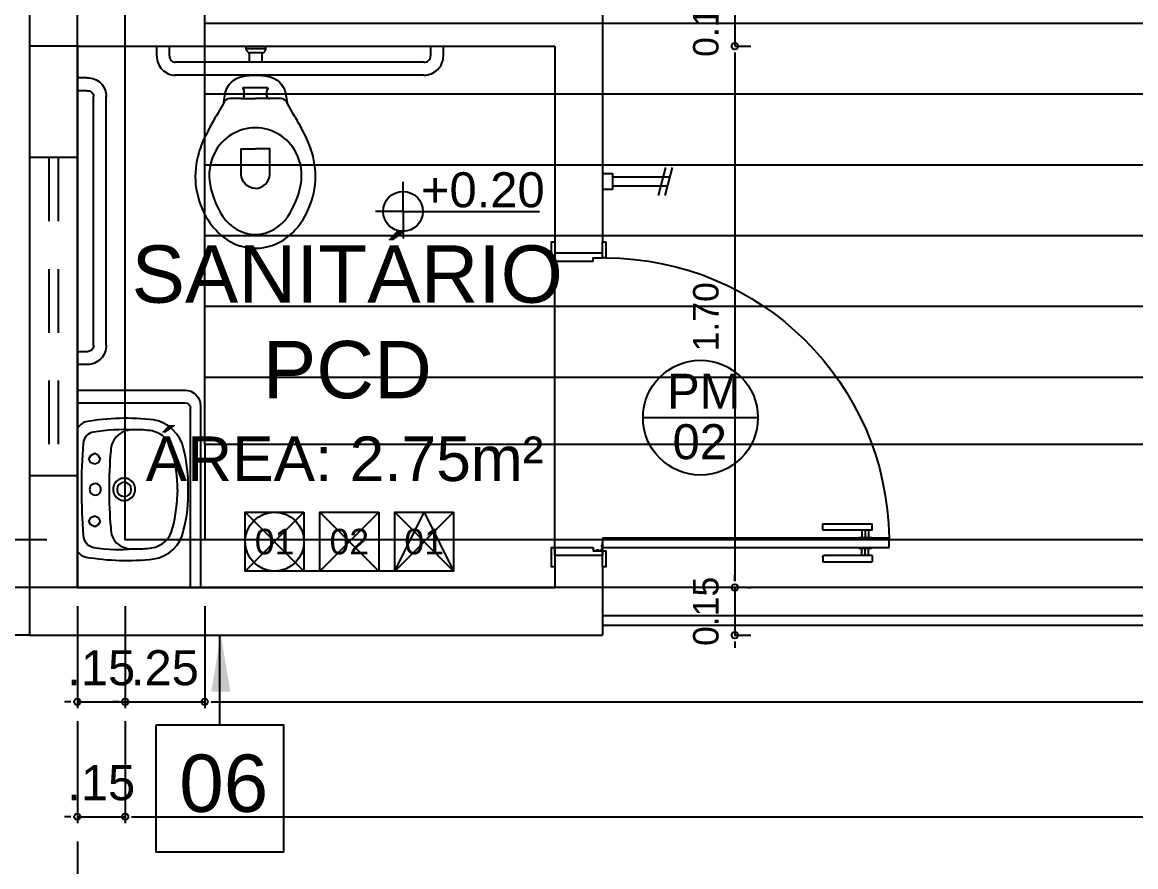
# Model space of a CAD drawing. Header units: millimetres. Extents: x 2125 to 3408, y 1171 to 1686.
# Drawn here: x 3382.598 to 3386.096, y 1518.904 to 1521.556 of the extents above; entities that cross this region are included whole.
import ezdxf
from ezdxf.enums import TextEntityAlignment as Align

# ---------------------------------------------------------------- set-up
doc = ezdxf.new("R2010")
doc.units = ezdxf.units.MM
doc.linetypes.add('CONTORNO_QUADRO_T', pattern=[0.35, 0.2, -0.15])
for name, color, linetype in [('at_Entity', 7, 'Continuous'), ('barras acess', 7, 'Continuous'), ('CALHA', 2, 'Continuous'), ('cobertura', 1, 'Continuous'), ('cotas', 7, 'Continuous'), ('ESQUADRIA', 3, 'Continuous'), ('ESQUADRIAS', 7, 'Continuous'), ('JANELA2', 1, 'Continuous'), ('LAYOUT', 7, 'Continuous'), ('Layout_Equipamentos', 7, 'Continuous'), ('linha de corte', 1, 'Continuous'), ('PAREDE', 4, 'Continuous'), ('PAREDES', 4, 'Continuous'), ('RUFO', 3, 'Continuous'), ('SAN', 7, 'Continuous'), ('soleira piso', 7, 'Continuous'), ('TEXTO01', 7, 'Continuous'), ('TEXTO02', 3, 'Continuous'), ('TEXTO03', 2, 'Continuous'), ('TEXTO_ESP_FORRO', 62, 'Continuous'), ('TEXTO_ESP_PAREDES', 10, 'Continuous'), ('TEXTO_ESP_PISO', 150, 'Continuous')]:
    doc.layers.add(name, color=color, linetype=linetype)
doc.styles.add('ARIAL', font='sanss___.ttf')
doc.styles.add('ROMANS', font='arial.ttf')
doc.styles.get("Standard").update_dxf_attribs({"font": 'arial.ttf'})
doc.styles.add('TEXTO1', font='swissko.ttf', dxfattribs={"width": 0.6, "height": 0.1})
doc.dimstyles.new('ESCALA 50', dxfattribs={"dimtxt": 0.08, "dimasz": 0.02, "dimexe": 0.05, "dimexo": 0.05, "dimgap": 0.05, "dimtad": 1, "dimlfac": -10, "dimzin": 1, "dimdsep": 46, "dimtxsty": 'ROMANS', "dimblk1": 'PPC', "dimblk2": 'PPC', "dimsah": 1, "dimcen": 0.02, "dimclrd": 7, "dimclre": 7, "dimclrt": 3, "dimadec": 0, "dimazin": 0, "dimtfac": 1, "dimtix": 1, "dimtmove": 1, "dimatfit": 3, "dimldrblk": 'PPC', "dimfxl": 0, "dimtolj": 1, "dimtzin": 12, "dimarcsym": 0})
doc.dimstyles.new('ESCALA75', dxfattribs={"dimtxt": 0.11, "dimasz": 0.02, "dimexe": 0.02, "dimexo": 0.04, "dimgap": 0.05, "dimtad": 1, "dimzin": 4, "dimdsep": 46, "dimtxsty": 'ROMANS', "dimblk1": 'PPC', "dimblk2": 'PPC', "dimsah": 1, "dimcen": 0.02, "dimclrd": 7, "dimclre": 7, "dimclrt": 3, "dimazin": 1, "dimtfac": 1, "dimtix": 1, "dimtmove": 0, "dimatfit": 3, "dimldrblk": 'PPC', "dimfxl": 0, "dimtolj": 1, "dimtzin": 12, "dimarcsym": 0})

# ---------------------------------------------------------------- blocks, each defined once
blk = doc.blocks.new('P90_02')
at = {"layer": 'ESQUADRIAS', "color": 2}
for p, q in [((0.025, 0.075), (0.025, 0.975)), ((0.025, 0.975), (0.055, 0.975)), ((0.055, 0.975), (0.055, 0.075)), ((0.055, 0.075), (0.025, 0.075))]:
    blk.add_line(p, q, dxfattribs=at)
at = {"layer": 'ESQUADRIAS', "color": 3, "linetype": 'Continuous'}
for p, q in [((-0.02, 0.7698), (-0.02, 0.9215)), ((0, 0.9215), (0, 0.7698)), ((0.023, 0.88), (0.023, 0.92)), ((0.057, 0.88), (0.057, 0.92)), ((0.08, 0.9215), (0.08, 0.7698)), ((0.1, 0.7698), (0.1, 0.9215)), ((-0.0035, 0.7668), (-0.0175, 0.7668)), ((0.0835, 0.7668), (0.0975, 0.7668))]:
    blk.add_line(p, q, dxfattribs=at)
at = {"layer": 'ESQUADRIAS', "color": 3}
for p, q in [((0, 0.9215), (-0.02, 0.9215)), ((0, 0.91), (0.023, 0.91)), ((0.023, 0.92), (0.025, 0.92)), ((0.057, 0.92), (0.055, 0.92)), ((0.08, 0.91), (0.057, 0.91)), ((0.08, 0.9215), (0.1, 0.9215)), ((0, 0.9), (0.023, 0.9)), ((0, 0.89), (0.023, 0.89)), ((0.023, 0.88), (0.025, 0.88)), ((0.057, 0.88), (0.055, 0.88)), ((0.08, 0.9), (0.057, 0.9)), ((0.08, 0.89), (0.057, 0.89))]:
    blk.add_line(p, q, dxfattribs=at)
at = {"layer": 'ESQUADRIAS'}
for p, q in [((0.0315, 0.0735), (0.0285, 0.0735)), ((0.0165, 0.0585), (0.0165, 0.0615))]:
    blk.add_line(p, q, dxfattribs=at)
at = {"layer": 'ESQUADRIAS', "color": 3}
for points in [[(0.015, 0.085), (-0.035, 0.085), (-0.035, 0.075), (0.015, 0.075)], [(0.985, 0.085), (0.935, 0.085), (0.935, 0.075), (0.985, 0.075)], [(0.025, -0.075), (0, -0.075), (-0.035, -0.075), (-0.035, -0.085), (0.025, -0.085)], [(0.985, -0.075), (0.925, -0.075), (0.925, -0.085), (0.985, -0.085)]]:
    blk.add_lwpolyline(points, close=True, dxfattribs=at)
at = {"layer": 'ESQUADRIAS', "color": 2}
for points in [[(0.025, 0.045), (0.015, 0.045), (0.015, 0.075), (0, 0.075), (0, -0.075), (0.025, -0.075)], [(0.925, 0.045), (0.935, 0.045), (0.935, 0.075), (0.95, 0.075), (0.95, -0.075), (0.925, -0.075)]]:
    blk.add_lwpolyline(points, close=True, dxfattribs=at)
at = {"layer": 'ESQUADRIAS', "color": 1}
for points in [[(0.016, 0.0705, -0.236068), (0.015, 0.0725), (0.015, 0.07), (0.015, 0.05), (0.016, 0.05)], [(0.0195, 0.074, 0.236068), (0.0175, 0.075), (0.02, 0.075), (0.04, 0.075), (0.04, 0.074)]]:
    blk.add_lwpolyline(points, format="xyb", close=True, dxfattribs=at)
at = {"layer": 'ESQUADRIAS'}
for points in [[(0.0275, 0.0727), (0.0285, 0.0735), (0.0285, 0.074)], [(0.0304, 0.0727), (0.0304, 0.0725), (0.0325, 0.0725), (0.0325, 0.0727), (0.0275, 0.0727), (0.0275, 0.0725), (0.0296, 0.0725), (0.0296, 0.0727)], [(0.0325, 0.0727), (0.0315, 0.0735), (0.0315, 0.074)], [(0.0173, 0.0625), (0.0165, 0.0615), (0.016, 0.0615)], [(0.0173, 0.0575), (0.0165, 0.0585), (0.016, 0.0585)], [(0.0173, 0.0596), (0.0175, 0.0596), (0.0175, 0.0575), (0.0173, 0.0575), (0.0173, 0.0625), (0.0175, 0.0625), (0.0175, 0.0604), (0.0173, 0.0604)]]:
    blk.add_lwpolyline(points, dxfattribs=at)
at = {"layer": 'ESQUADRIAS', "color": 1}
blk.add_circle((0.0175, 0.0725), 0.0025, dxfattribs=at)
at = {"layer": 'ESQUADRIAS'}
blk.add_arc((0.0429, 0.083), 0.8921, 0.1295, 89.2231, dxfattribs=at)
at = {"layer": 'ESQUADRIAS', "color": 3, "linetype": 'Continuous'}
for centre, start, end in [((-0.017, 0.7698), 180, 260.5377), ((-0.003, 0.7698), 260.5377, 360), ((0.083, 0.7698), 180, 279.4623), ((0.097, 0.7698), 279.4623, 0)]:
    blk.add_arc(centre, 0.003, start, end, dxfattribs=at)
blk = doc.blocks.new('new block5')
at = {"layer": 'barras acess', "color": 0}
for p, q in [((-0.3905, 0.04), (0.3905, 0.04)), ((-0.3905, 0), (0.3905, 0)), ((-0.4517, -0.0201), (-0.4517, -0.0508)), ((-0.4117, -0.0201), (-0.4117, -0.0508)), ((0.4083, -0.0201), (0.4083, -0.0508)), ((0.4483, -0.0201), (0.4483, -0.0508))]:
    blk.add_line(p, q, dxfattribs=at)
for centre, radius, start, end in [((-0.3917, -0.02), 0.06, 88.8662, 180.134), ((0.3905, -0.0177), 0.0579, 357.6185, 90.9862), ((-0.3915, -0.0201), 0.0201, 87.1138, 179.9486), ((0.3904, -0.0181), 0.0181, 353.5362, 89.508)]:
    blk.add_arc(centre, radius, start, end, dxfattribs=at)
blk = doc.blocks.new('P-9-S')
at = {"layer": 'SAN'}
for points in [[(0.0994, -0.1428, -0.047116), (0.0993, -0.1423), (0.0948, -0.1131, 0.305161), (0.04, -0.06, 0.049506), (0, -0.056, 0.049506), (-0.04, -0.06, 0.305161), (-0.0948, -0.1131), (-0.0993, -0.1423, -0.047116), (-0.0994, -0.1428)], [(0.045, -0.13, -0.414214), (0.035, -0.12), (0.035, -0.107, -0.226163), (0.0376, -0.1016, 0.733322), (0.035, -0.095), (0, -0.095), (-0.035, -0.095, 0.733322), (-0.0376, -0.1016, -0.226163), (-0.035, -0.107), (-0.035, -0.12, -0.414214), (-0.045, -0.13)], [(0.045, -0.13), (0.0805, -0.13, -0.269143), (0.0978, -0.1401), (0.0994, -0.1428, 0.044891), (0.0997, -0.1433), (0.12, -0.18, -0.036783), (0.132, -0.2, -0.0196), (0.153, -0.24, -0.056836), (0.178, -0.3, -0.089116), (0.188, -0.4, -0.095425), (0.1555, -0.5, -0.091656), (0.1, -0.5655, -0.16072), (0, -0.6, -0.16072), (-0.1, -0.5655, -0.091656), (-0.1555, -0.5, -0.095425), (-0.188, -0.4, -0.089116), (-0.178, -0.3, -0.056836), (-0.153, -0.24, -0.0196), (-0.132, -0.2, -0.036783), (-0.12, -0.18), (-0.0997, -0.1433, 0.044891), (-0.0994, -0.1428), (-0.0978, -0.1401, -0.269143), (-0.0805, -0.13), (-0.045, -0.13)], [(0, -0.412, -0.394755), (-0.045, -0.368), (-0.045, -0.288), (0, -0.288)], [(0, -0.412, 0.394755), (0.045, -0.368), (0.045, -0.288), (0, -0.288)]]:
    blk.add_lwpolyline(points, format="xyb", dxfattribs=at)
for points in [[(-0.045, -0.13), (-0.0001, -0.13)], [(0.045, -0.13), (0.0001, -0.13)]]:
    blk.add_lwpolyline(points, dxfattribs=at)
blk.add_lwpolyline([(-0.128, -0.3, -0.278895), (0, -0.2215, -0.278895), (0.128, -0.3, -0.167831), (0.1425, -0.4, -0.098952), (0.102, -0.5, -0.247323), (0, -0.557, -0.247323), (-0.102, -0.5, -0.098952), (-0.1425, -0.4, -0.167831)], format="xyb", close=True, dxfattribs=at)
at = {"flags": 3}
blk.add_attdef('CODIGO', text='', height=0.024, dxfattribs=at).set_placement((0, 0), align=Align.MIDDLE)
blk = doc.blocks.new('new block6')
at = {"layer": 'at_Entity', "color": 0}
for p, q in [((-0.0318, -0.0106), (-0.0318, 0)), ((0.0299, -0.0085), (0.0299, 0)), ((0.0299, -0.0085), (-0.0318, -0.0085)), ((-0.0213, -0.0508), (-0.0213, -0.0212)), ((0.0187, -0.0212), (-0.0213, -0.0212)), ((0.0187, -0.0508), (0.0187, -0.0212))]:
    blk.add_line(p, q, dxfattribs=at)
for centre, radius, start, end in [((-0.0183, -0.0079), 0.0136, 186.9665, 257.5809), ((0.0161, -0.0076), 0.0138, 280.9359, 356.4443)]:
    blk.add_arc(centre, radius, start, end, dxfattribs=at)
blk = doc.blocks.new('new block7')
at = {"layer": 'Layout_Equipamentos'}
for p, q in [((0, 0.0508), (0.0317, 0.0508)), ((0.0317, 0.0508), (0.0317, 0)), ((0.0317, 0.0402), (0.2116, 0.0402)), ((0.1756, -0.019), (0.1989, 0.0698)), ((0.1968, -0.019), (0.2201, 0.0698)), ((0.0317, 0), (0, 0)), ((0.2053, 0.0106), (0.0317, 0.0106))]:
    blk.add_line(p, q, dxfattribs=at)
blk = doc.blocks.new('new block8')
at = {"layer": 'at_Entity', "color": 0}
for p, q in [((0, 0.04), (-0.3372, 0.04)), ((0, 0), (-0.3388, 0))]:
    blk.add_line(p, q, dxfattribs=at)
at = {"layer": 'at_Entity', "color": 7}
for p, q in [((-0.3872, -0.01), (-0.3872, -0.58)), ((-0.3555, -0.58), (-0.3555, -0.0169))]:
    blk.add_line(p, q, dxfattribs=at)
at = {"layer": 'at_Entity'}
blk.add_arc((-0.3372, -0.01), 0.05, 90, 180, dxfattribs=at)
at = {"layer": 'at_Entity', "color": 7}
blk.add_arc((-0.3383, -0.0172), 0.0172, 91.789, 179.0886, dxfattribs=at)
blk = doc.blocks.new('new block12')
at = {"layer": 'at_Entity', "color": 0}
for p, q in [((-0.1079, 0.0656), (-0.0973, 0.0719)), ((-0.0973, 0.0719), (-0.0846, 0.0656)), ((0.0868, 0.0656), (0.0995, 0.0719)), ((0.0995, 0.0719), (0.11, 0.0656)), ((-0.1143, 0.055), (-0.1079, 0.0656)), ((-0.1079, 0.0423), (-0.1143, 0.055)), ((-0.0973, 0.036), (-0.1079, 0.0423)), ((-0.0846, 0.0423), (-0.0973, 0.036)), ((-0.0846, 0.0656), (-0.0804, 0.055)), ((-0.0804, 0.055), (-0.0846, 0.0423)), ((0.0825, 0.055), (0.0868, 0.0656)), ((0.0868, 0.0423), (0.0825, 0.055)), ((0.0995, 0.036), (0.0868, 0.0423)), ((0.11, 0.0423), (0.0995, 0.036)), ((0.11, 0.0656), (0.1164, 0.055)), ((0.1164, 0.055), (0.11, 0.0423)), ((-0.1904, 0), (0, 0)), ((-0.0635, 0), (0.1248, 0)), ((0, 0), (0.1926, 0))]:
    blk.add_line(p, q, dxfattribs=at)
for centre, radius, start, end in [((-0.1037, 0.2192), 0.1175, 102.514, 169.9443), ((-0.0119, -0.1249), 0.4735, 88.698, 104.4219), ((0.0138, -0.2613), 0.5766, 91.3524, 103.5038), ((0.0099, -0.1255), 0.4741, 75.6368, 91.3415), ((-0.0133, -0.2572), 0.5725, 76.4579, 88.6966), ((0.1075, 0.2249), 0.1107, 7.7196, 79.5925), ((-0.1021, 0.2163), 0.0847, 102.9461, 167.2809), ((0.1052, 0.222), 0.0784, 8.4194, 78.3837), ((0.5296, 0.1532), 0.7539, 173.4134, 189.6929), ((0.1228, 0.188), 0.311, 171.3221, 181.8265), ((-0.1329, 0.1882), 0.3189, 357.9946, 8.1696), ((-0.5309, 0.1535), 0.7531, 350.2791, 6.5765), ((0.4249, 0.1494), 0.6136, 177.3231, 189.2415), ((-0.1166, 0.1739), 0.0716, 176.6025, 219.5997), ((-0.0011, 0.1471), 0.0349, 90, 149.9929), ((-0.0011, 0.1471), 0.0349, 29.9968, 89.9993), ((0.1078, 0.1732), 0.0781, 324.6525, 2.8394), ((-0.2623, 0.1317), 0.4504, 349.782, 5.7972), ((-0.0011, 0.1471), 0.0349, 150.0032, 209.9968), ((-0.0011, 0.1471), 0.0222, 90, 180), ((-0.0011, 0.1471), 0.0222, 180, 270), ((-0.0011, 0.1471), 0.0222, 360, 90), ((-0.0011, 0.1471), 0.0222, 270.0097, 360), ((-0.0011, 0.1471), 0.0349, 330.0032, 29.9968), ((-0.1209, 0.1714), 0.0667, 220.3438, 269.4487), ((-0.0011, 0.1471), 0.0349, 209.9968, 269.9993), ((-0.0011, 0.1471), 0.0349, 270, 329.9929), ((0.1226, 0.1679), 0.0631, 266.7732, 320.7547), ((0.0021, 1.5743), 1.4748, 265.1896, 269.9391), ((-0.0011, 0.0561), 0.018, 90, 150.0398), ((-0.001, 0.0561), 0.018, 30.0191, 90.0367), ((-0.001, 1.4521), 1.3526, 270.0208, 275.0951), ((-0.1427, 0.0567), 0.0385, 188.7558, 265.6127), ((-0.0011, 0.0561), 0.018, 150.0128, 209.9872), ((-0.0011, 0.0561), 0.018, 210.0191, 270.0367), ((-0.0011, 0.0561), 0.018, 270, 330.0398), ((-0.0011, 0.0561), 0.018, 330.0128, 29.9872), ((0.1414, 0.0585), 0.0402, 273.114, 350.3928), ((-0.1647, 0.0446), 0.0522, 200.5417, 238.93), ((-0.0074, 1.7284), 1.7156, 265.3753, 270.2103), ((-0.0011, 1.8918), 1.879, 270, 274.4144), ((0.1736, 0.034), 0.0386, 297.8673, 348.5693)]:
    blk.add_arc(centre, radius, start, end, dxfattribs=at)
blk = doc.blocks.new('Esp_Pis_Par_For_Esc100')
at = {"layer": 'DEFPOINTS'}
for p, q in [((0, 0.37), (0.37, 0)), ((0.37, 0.37), (0, 0)), ((0.47, 0.37), (0.84, 0)), ((0.84, 0.37), (0.47, 0)), ((0.94, 0.37), (1.31, 0)), ((1.31, 0.37), (0.94, 0)), ((0.47, 0), (0.37, 0)), ((0.94, 0), (0.84, 0))]:
    blk.add_line(p, q, dxfattribs=at)
for points in [[(0.37, 0.37), (0.37, 0), (0, 0), (0, 0.37)], [(1.31, 0.37), (1.31, 0), (0.94, 0), (0.94, 0.37)]]:
    blk.add_lwpolyline(points, close=True, dxfattribs=at)
at = {"layer": 'TEXTO_ESP_FORRO'}
blk.add_lwpolyline([(0.94, 0), (1.125, 0.37), (1.31, 0)], close=True, dxfattribs=at)
at = {"layer": 'TEXTO_ESP_PAREDES'}
blk.add_lwpolyline([(0.84, 0.37), (0.84, 0), (0.47, 0), (0.47, 0.37)], close=True, dxfattribs=at)
at = {"layer": 'TEXTO_ESP_PISO'}
blk.add_circle((0.185, 0.185), 0.185, dxfattribs=at)
at = {"layer": 'TEXTO_ESP_FORRO', "color": 3, "linetype": 'ByBlock', "style": 'ARIAL', "text_generation_flag": 6}
blk.add_attdef('FOR', text='', height=0.16, rotation=180, dxfattribs=at).set_placement((1.125, 0.185), align=Align.MIDDLE_CENTER)
at = {"layer": 'TEXTO_ESP_PAREDES', "color": 3, "linetype": 'ByBlock', "ltscale": 0.0001, "style": 'ARIAL', "text_generation_flag": 6}
blk.add_attdef('PAR', text='', height=0.16, rotation=180, dxfattribs=at).set_placement((0.655, 0.185), align=Align.MIDDLE_CENTER)
at = {"layer": 'TEXTO_ESP_PISO', "color": 3, "linetype": 'ByBlock', "style": 'ARIAL', "text_generation_flag": 6}
blk.add_attdef('PIS', text='', height=0.16, rotation=180, dxfattribs=at).set_placement((0.185, 0.185), align=Align.MIDDLE_CENTER)
blk = doc.blocks.new('PPC')
at = {"color": 2}
blk.add_circle((0, 0), 0.5, dxfattribs=at)
blk = doc.blocks.new('*D1239')
at = {"layer": 'cotas', "color": 7, "lineweight": -2, "transparency": 16777216}
for p, q in [((3381.562, 1519.631), (3381.242, 1519.631)), ((3381.262, 1519.611), (3381.262, 1518.451)), ((3381.562, 1518.431), (3381.242, 1518.431))]:
    blk.add_line(p, q, dxfattribs=at)
at = {"layer": 'DEFPOINTS', "color": 0, "transparency": 16777216}
for p in [(3382.6214, 1519.631), (3381.262, 1518.431), (3382.6214, 1518.431)]:
    blk.add_point(p, dxfattribs=at)
at = {"layer": 'cotas', "color": 7, "lineweight": -2, "transparency": 16777216, "xscale": 0.02, "yscale": 0.02, "zscale": 0.02}
for p, rotation in [((3381.262, 1519.631), 90), ((3381.262, 1518.431), 270)]:
    blk.add_blockref('PPC', p, dxfattribs=dict(at, rotation=rotation))
at = {"layer": 'cotas', "color": 3, "transparency": 16777216, "insert": (3381.1558, 1519.031), "char_height": 0.11, "attachment_point": 5, "rotation": 90, "style": 'ROMANS'}
blk.add_mtext('\\A1;1.20', dxfattribs=at)
blk = doc.blocks.new('*D1217')
at = {"layer": 'cotas', "color": 7, "lineweight": -2, "transparency": 16777216}
for p, q in [((3382.6214, 1517.9732), (3382.6214, 1517.6532)), ((3391.6214, 1517.9732), (3391.6214, 1517.6532)), ((3382.6414, 1517.6732), (3391.6014, 1517.6732))]:
    blk.add_line(p, q, dxfattribs=at)
at = {"layer": 'DEFPOINTS', "color": 0, "transparency": 16777216}
for p in [(3391.6214, 1519.631), (3382.6214, 1518.6832), (3391.6214, 1517.6732)]:
    blk.add_point(p, dxfattribs=at)
at = {"layer": 'cotas', "color": 7, "lineweight": -2, "transparency": 16777216, "xscale": 0.02, "yscale": 0.02, "zscale": 0.02, "rotation": 180}
blk.add_blockref('PPC', (3382.6214, 1517.6732), dxfattribs=at)
at = {"layer": 'cotas', "color": 7, "lineweight": -2, "transparency": 16777216, "xscale": 0.02, "yscale": 0.02, "zscale": 0.02}
blk.add_blockref('PPC', (3391.6214, 1517.6732), dxfattribs=at)
at = {"layer": 'cotas', "color": 3, "transparency": 16777216, "insert": (3387.1214, 1517.7793), "char_height": 0.11, "attachment_point": 5, "style": 'ROMANS'}
blk.add_mtext('\\A1;9.00', dxfattribs=at)
blk = doc.blocks.new('*D1257')
at = {"layer": 'cotas', "color": 7, "lineweight": -2, "transparency": 16777216}
for p, q in [((3381.562, 1521.481), (3381.242, 1521.481)), ((3381.262, 1519.801), (3381.262, 1521.461)), ((3381.562, 1519.781), (3381.242, 1519.781))]:
    blk.add_line(p, q, dxfattribs=at)
at = {"layer": 'DEFPOINTS', "color": 0, "transparency": 16777216}
for p in [(3381.262, 1521.481), (3382.7714, 1521.481), (3382.7714, 1519.781)]:
    blk.add_point(p, dxfattribs=at)
at = {"layer": 'cotas', "color": 7, "lineweight": -2, "transparency": 16777216, "xscale": 0.02, "yscale": 0.02, "zscale": 0.02}
for p, rotation in [((3381.262, 1521.481), 90), ((3381.262, 1519.781), 270)]:
    blk.add_blockref('PPC', p, dxfattribs=dict(at, rotation=rotation))
at = {"layer": 'cotas', "color": 3, "transparency": 16777216, "insert": (3381.1558, 1520.631), "char_height": 0.11, "attachment_point": 5, "rotation": 90, "style": 'ROMANS'}
blk.add_mtext('\\A1;1.70', dxfattribs=at)
blk = doc.blocks.new('*D1258')
at = {"layer": 'cotas', "color": 7, "lineweight": -2, "transparency": 16777216}
for p, q in [((3381.262, 1521.651), (3381.262, 1521.671)), ((3381.562, 1521.631), (3381.242, 1521.631)), ((3381.262, 1521.481), (3381.262, 1521.631)), ((3381.562, 1521.481), (3381.242, 1521.481)), ((3381.262, 1521.461), (3381.262, 1521.441))]:
    blk.add_line(p, q, dxfattribs=at)
at = {"layer": 'DEFPOINTS', "color": 0, "transparency": 16777216}
for p in [(3381.262, 1521.631), (3382.7714, 1521.631), (3382.7714, 1521.481)]:
    blk.add_point(p, dxfattribs=at)
at = {"layer": 'cotas', "color": 7, "lineweight": -2, "transparency": 16777216, "xscale": 0.02, "yscale": 0.02, "zscale": 0.02}
for p, rotation in [((3381.262, 1521.631), 270), ((3381.262, 1521.481), 90)]:
    blk.add_blockref('PPC', p, dxfattribs=dict(at, rotation=rotation))
at = {"layer": 'cotas', "color": 3, "transparency": 16777216, "insert": (3381.1558, 1521.556), "char_height": 0.11, "attachment_point": 5, "rotation": 90, "style": 'ROMANS'}
blk.add_mtext('\\A1;.15', dxfattribs=at)
blk = doc.blocks.new('new block4')
at = {"layer": 'TEXTO01'}
h = blk.add_hatch(dxfattribs=at)
h.set_pattern_fill('ANGLE', color=256)
h.set_pattern_definition([(0, (-2260.456, -913.906), (0, 6.985), [5.08, -1.905]), (90, (-2260.456, -913.906), (-6.985, 4e-16), [5.08, -1.905])])
h.paths.add_polyline_path([(0, 0), (0, -0.0624, 0.414214), (0.0624, 0)])
h.paths.add_polyline_path([(0, 0), (0, 0.0624, 0.414214), (-0.0624, 0)])
for q in [(0, 0.093), (-0.0862, 0), (0.4292, 0), (0, -0.0852)]:
    blk.add_line((0, 0), q, dxfattribs=at)
blk.add_circle((0, 0), 0.0624, dxfattribs=at)
blk = doc.blocks.new('*D1223')
at = {"color": 7, "lineweight": -2, "transparency": 16777216}
for p, q in [((3384.837, 1521.651), (3384.837, 1521.671)), ((3384.837, 1521.631), (3384.887, 1521.631)), ((3384.837, 1521.631), (3384.837, 1521.481)), ((3384.837, 1521.481), (3384.887, 1521.481)), ((3384.837, 1521.461), (3384.837, 1521.441))]:
    blk.add_line(p, q, dxfattribs=at)
at = {"layer": 'DEFPOINTS', "color": 0, "transparency": 16777216}
for p in [(3384.787, 1521.631), (3384.787, 1521.481), (3384.837, 1521.481)]:
    blk.add_point(p, dxfattribs=at)
at = {"color": 7, "lineweight": -2, "transparency": 16777216, "xscale": 0.02, "yscale": 0.02, "zscale": 0.02}
for p, rotation in [((3384.837, 1521.631), 270), ((3384.837, 1521.481), 90)]:
    blk.add_blockref('PPC', p, dxfattribs=dict(at, rotation=rotation))
at = {"color": 3, "transparency": 16777216, "insert": (3384.7462, 1521.556), "char_height": 0.08, "attachment_point": 5, "rotation": 90, "style": 'ROMANS'}
blk.add_mtext('\\A1;0.15', dxfattribs=at)
blk = doc.blocks.new('*D1224')
at = {"color": 7, "lineweight": -2, "transparency": 16777216}
for p, q in [((3384.837, 1521.481), (3384.887, 1521.481)), ((3384.837, 1521.461), (3384.837, 1519.801)), ((3384.877, 1519.781), (3384.887, 1519.781))]:
    blk.add_line(p, q, dxfattribs=at)
at = {"layer": 'DEFPOINTS', "color": 0, "transparency": 16777216}
for p in [(3384.787, 1521.481), (3384.827, 1519.781), (3384.837, 1519.781)]:
    blk.add_point(p, dxfattribs=at)
at = {"color": 7, "lineweight": -2, "transparency": 16777216, "xscale": 0.02, "yscale": 0.02, "zscale": 0.02}
for p, rotation in [((3384.837, 1521.481), 90), ((3384.837, 1519.781), 270)]:
    blk.add_blockref('PPC', p, dxfattribs=dict(at, rotation=rotation))
at = {"color": 3, "transparency": 16777216, "insert": (3384.7462, 1520.631), "char_height": 0.08, "attachment_point": 5, "rotation": 90, "style": 'ROMANS'}
blk.add_mtext('\\A1;1.70', dxfattribs=at)
blk = doc.blocks.new('*D1225')
at = {"color": 7, "lineweight": -2, "transparency": 16777216}
for p, q in [((3384.837, 1519.801), (3384.837, 1519.821)), ((3384.837, 1519.781), (3384.837, 1519.631)), ((3384.877, 1519.781), (3384.887, 1519.781)), ((3384.8347, 1519.631), (3384.887, 1519.631)), ((3384.837, 1519.611), (3384.837, 1519.591))]:
    blk.add_line(p, q, dxfattribs=at)
at = {"layer": 'DEFPOINTS', "color": 0, "transparency": 16777216}
for p in [(3384.827, 1519.781), (3384.7847, 1519.631), (3384.837, 1519.631)]:
    blk.add_point(p, dxfattribs=at)
at = {"color": 7, "lineweight": -2, "transparency": 16777216, "xscale": 0.02, "yscale": 0.02, "zscale": 0.02}
for p, rotation in [((3384.837, 1519.781), 270), ((3384.837, 1519.631), 90)]:
    blk.add_blockref('PPC', p, dxfattribs=dict(at, rotation=rotation))
at = {"color": 3, "transparency": 16777216, "insert": (3384.7462, 1519.706), "char_height": 0.08, "attachment_point": 5, "rotation": 90, "style": 'ROMANS'}
blk.add_mtext('\\A1;0.15', dxfattribs=at)
blk = doc.blocks.new('*D1321')
at = {"layer": 'cotas', "color": 7, "lineweight": -2, "transparency": 16777216}
for p, q in [((3382.7714, 1519.7219), (3382.7714, 1519.4019)), ((3382.9214, 1519.7219), (3382.9214, 1519.4019)), ((3382.7514, 1519.4219), (3382.7314, 1519.4219)), ((3382.7714, 1519.4219), (3382.9214, 1519.4219)), ((3382.9414, 1519.4219), (3382.9614, 1519.4219))]:
    blk.add_line(p, q, dxfattribs=at)
at = {"layer": 'DEFPOINTS', "color": 0, "transparency": 16777216}
for p in [(3382.9214, 1519.931), (3382.7714, 1519.781), (3382.9214, 1519.4219)]:
    blk.add_point(p, dxfattribs=at)
at = {"layer": 'cotas', "color": 7, "lineweight": -2, "transparency": 16777216, "xscale": 0.02, "yscale": 0.02, "zscale": 0.02}
blk.add_blockref('PPC', (3382.7714, 1519.4219), dxfattribs=at)
at = {"layer": 'cotas', "color": 7, "lineweight": -2, "transparency": 16777216, "xscale": 0.02, "yscale": 0.02, "zscale": 0.02, "rotation": 180}
blk.add_blockref('PPC', (3382.9214, 1519.4219), dxfattribs=at)
at = {"layer": 'cotas', "color": 3, "transparency": 16777216, "insert": (3382.8464, 1519.5281), "char_height": 0.11, "attachment_point": 5, "style": 'ROMANS'}
blk.add_mtext('\\A1;.15', dxfattribs=at)
blk = doc.blocks.new('*D1322')
at = {"layer": 'cotas', "color": 7, "lineweight": -2, "transparency": 16777216}
for p, q in [((3382.9214, 1519.7219), (3382.9214, 1519.4019)), ((3383.1714, 1519.7219), (3383.1714, 1519.4019)), ((3382.9014, 1519.4219), (3382.8814, 1519.4219)), ((3382.9214, 1519.4219), (3383.1714, 1519.4219)), ((3383.1914, 1519.4219), (3383.2114, 1519.4219))]:
    blk.add_line(p, q, dxfattribs=at)
at = {"layer": 'DEFPOINTS', "color": 0, "transparency": 16777216}
for p in [(3382.9214, 1519.931), (3383.1714, 1519.931), (3383.1714, 1519.4219)]:
    blk.add_point(p, dxfattribs=at)
at = {"layer": 'cotas', "color": 7, "lineweight": -2, "transparency": 16777216, "xscale": 0.02, "yscale": 0.02, "zscale": 0.02}
blk.add_blockref('PPC', (3382.9214, 1519.4219), dxfattribs=at)
at = {"layer": 'cotas', "color": 7, "lineweight": -2, "transparency": 16777216, "xscale": 0.02, "yscale": 0.02, "zscale": 0.02, "rotation": 180}
blk.add_blockref('PPC', (3383.1714, 1519.4219), dxfattribs=at)
at = {"layer": 'cotas', "color": 3, "transparency": 16777216, "insert": (3383.0464, 1519.5281), "char_height": 0.11, "attachment_point": 5, "style": 'ROMANS'}
blk.add_mtext('\\A1;.25', dxfattribs=at)
blk = doc.blocks.new('*D1323')
at = {"layer": 'cotas', "color": 7, "lineweight": -2, "transparency": 16777216}
for p, q in [((3383.1714, 1519.7219), (3383.1714, 1519.4019)), ((3391.4714, 1519.7219), (3391.4714, 1519.4019)), ((3383.1914, 1519.4219), (3391.4514, 1519.4219))]:
    blk.add_line(p, q, dxfattribs=at)
at = {"layer": 'DEFPOINTS', "color": 0, "transparency": 16777216}
for p in [(3391.4714, 1520.231), (3383.1714, 1519.931), (3391.4714, 1519.4219)]:
    blk.add_point(p, dxfattribs=at)
at = {"layer": 'cotas', "color": 7, "lineweight": -2, "transparency": 16777216, "xscale": 0.02, "yscale": 0.02, "zscale": 0.02, "rotation": 180}
blk.add_blockref('PPC', (3383.1714, 1519.4219), dxfattribs=at)
at = {"layer": 'cotas', "color": 7, "lineweight": -2, "transparency": 16777216, "xscale": 0.02, "yscale": 0.02, "zscale": 0.02}
blk.add_blockref('PPC', (3391.4714, 1519.4219), dxfattribs=at)
at = {"layer": 'cotas', "color": 3, "transparency": 16777216, "insert": (3387.3214, 1519.5281), "char_height": 0.11, "attachment_point": 5, "style": 'ROMANS'}
blk.add_mtext('\\A1;8.30', dxfattribs=at)
blk = doc.blocks.new('*D1276')
at = {"layer": 'cotas', "color": 7, "lineweight": -2, "transparency": 16777216}
for p, q in [((3382.7714, 1519.3609), (3382.7714, 1519.0409)), ((3382.9214, 1519.3609), (3382.9214, 1519.0409)), ((3382.7514, 1519.0609), (3382.7314, 1519.0609)), ((3382.7714, 1519.0609), (3382.9214, 1519.0609)), ((3382.9414, 1519.0609), (3382.9614, 1519.0609))]:
    blk.add_line(p, q, dxfattribs=at)
at = {"layer": 'DEFPOINTS', "color": 0, "transparency": 16777216}
for p in [(3382.9214, 1519.8857), (3382.7714, 1519.7357), (3382.9214, 1519.0609)]:
    blk.add_point(p, dxfattribs=at)
at = {"layer": 'cotas', "color": 7, "lineweight": -2, "transparency": 16777216, "xscale": 0.02, "yscale": 0.02, "zscale": 0.02}
blk.add_blockref('PPC', (3382.7714, 1519.0609), dxfattribs=at)
at = {"layer": 'cotas', "color": 7, "lineweight": -2, "transparency": 16777216, "xscale": 0.02, "yscale": 0.02, "zscale": 0.02, "rotation": 180}
blk.add_blockref('PPC', (3382.9214, 1519.0609), dxfattribs=at)
at = {"layer": 'cotas', "color": 3, "transparency": 16777216, "insert": (3382.8464, 1519.1671), "char_height": 0.11, "attachment_point": 5, "style": 'ROMANS'}
blk.add_mtext('\\A1;.15', dxfattribs=at)
blk = doc.blocks.new('*D1277')
at = {"layer": 'cotas', "color": 7, "lineweight": -2, "transparency": 16777216}
for p, q in [((3382.9214, 1519.3609), (3382.9214, 1519.0409)), ((3391.7714, 1519.3609), (3391.7714, 1519.0409)), ((3382.9414, 1519.0609), (3391.7514, 1519.0609))]:
    blk.add_line(p, q, dxfattribs=at)
at = {"layer": 'DEFPOINTS', "color": 0, "transparency": 16777216}
for p in [(3382.9214, 1519.8857), (3391.7714, 1519.8857), (3391.7714, 1519.0609)]:
    blk.add_point(p, dxfattribs=at)
at = {"layer": 'cotas', "color": 7, "lineweight": -2, "transparency": 16777216, "xscale": 0.02, "yscale": 0.02, "zscale": 0.02, "rotation": 180}
blk.add_blockref('PPC', (3382.9214, 1519.0609), dxfattribs=at)
at = {"layer": 'cotas', "color": 7, "lineweight": -2, "transparency": 16777216, "xscale": 0.02, "yscale": 0.02, "zscale": 0.02}
blk.add_blockref('PPC', (3391.7714, 1519.0609), dxfattribs=at)
at = {"layer": 'cotas', "color": 3, "transparency": 16777216, "insert": (3387.3464, 1519.1671), "char_height": 0.11, "attachment_point": 5, "style": 'ROMANS'}
blk.add_mtext('\\A1;8.85', dxfattribs=at)
blk = doc.blocks.new('*D1279')
at = {"layer": 'cotas', "color": 7, "lineweight": -2, "transparency": 16777216}
for p, q in [((3382.7714, 1518.9829), (3382.7714, 1518.6629)), ((3391.9214, 1518.9829), (3391.9214, 1518.6629)), ((3382.7914, 1518.6829), (3391.9014, 1518.6829))]:
    blk.add_line(p, q, dxfattribs=at)
at = {"layer": 'DEFPOINTS', "color": 0, "transparency": 16777216}
for p in [(3382.7714, 1519.6899), (3391.9214, 1519.6899), (3391.9214, 1518.6829)]:
    blk.add_point(p, dxfattribs=at)
at = {"layer": 'cotas', "color": 7, "lineweight": -2, "transparency": 16777216, "xscale": 0.02, "yscale": 0.02, "zscale": 0.02, "rotation": 180}
blk.add_blockref('PPC', (3382.7714, 1518.6829), dxfattribs=at)
at = {"layer": 'cotas', "color": 7, "lineweight": -2, "transparency": 16777216, "xscale": 0.02, "yscale": 0.02, "zscale": 0.02}
blk.add_blockref('PPC', (3391.9214, 1518.6829), dxfattribs=at)
at = {"layer": 'cotas', "color": 3, "transparency": 16777216, "insert": (3387.3464, 1518.789), "char_height": 0.11, "attachment_point": 5, "style": 'ROMANS'}
blk.add_mtext('\\A1;9.15', dxfattribs=at)
blk = doc.blocks.new('*D1280')
at = {"layer": 'cotas', "color": 7, "lineweight": -2, "transparency": 16777216}
for p, q in [((3382.3752, 1519.951), (3382.3752, 1519.971)), ((3382.6752, 1519.931), (3382.3552, 1519.931)), ((3382.3752, 1519.781), (3382.3752, 1519.931)), ((3382.6386, 1519.781), (3382.3552, 1519.781)), ((3382.3752, 1519.761), (3382.3752, 1519.741))]:
    blk.add_line(p, q, dxfattribs=at)
at = {"layer": 'DEFPOINTS', "color": 0, "transparency": 16777216}
for p in [(3382.3752, 1519.931), (3382.8286, 1519.931), (3382.6786, 1519.781)]:
    blk.add_point(p, dxfattribs=at)
at = {"layer": 'cotas', "color": 7, "lineweight": -2, "transparency": 16777216, "xscale": 0.02, "yscale": 0.02, "zscale": 0.02}
for p, rotation in [((3382.3752, 1519.931), 270), ((3382.3752, 1519.781), 90)]:
    blk.add_blockref('PPC', p, dxfattribs=dict(at, rotation=rotation))
at = {"layer": 'cotas', "color": 3, "transparency": 16777216, "insert": (3382.2691, 1519.856), "char_height": 0.11, "attachment_point": 5, "rotation": 90, "style": 'ROMANS'}
blk.add_mtext('\\A1;.15', dxfattribs=at)
blk = doc.blocks.new('*D1326')
at = {"color": 7, "lineweight": -2, "transparency": 16777216}
for p, q in [((3382.4152, 1520.231), (3382.3552, 1520.231)), ((3382.3752, 1519.951), (3382.3752, 1520.211)), ((3382.4152, 1519.931), (3382.3552, 1519.931))]:
    blk.add_line(p, q, dxfattribs=at)
at = {"layer": 'DEFPOINTS', "color": 0, "transparency": 16777216}
for p in [(3382.3752, 1520.231), (3383.1714, 1520.231), (3382.8286, 1519.931)]:
    blk.add_point(p, dxfattribs=at)
at = {"color": 7, "lineweight": -2, "transparency": 16777216, "xscale": 0.02, "yscale": 0.02, "zscale": 0.02}
for p, rotation in [((3382.3752, 1520.231), 90), ((3382.3752, 1519.931), 270)]:
    blk.add_blockref('PPC', p, dxfattribs=dict(at, rotation=rotation))
at = {"color": 3, "transparency": 16777216, "insert": (3382.269, 1520.081), "char_height": 0.11, "attachment_point": 5, "rotation": 90, "style": 'ROMANS'}
blk.add_mtext('\\A1;.30', dxfattribs=at)
blk = doc.blocks.new('*D1327')
at = {"color": 7, "lineweight": -2, "transparency": 16777216}
for p, q in [((3382.4152, 1525.581), (3382.3552, 1525.581)), ((3382.3752, 1520.251), (3382.3752, 1525.561)), ((3382.4152, 1520.231), (3382.3552, 1520.231))]:
    blk.add_line(p, q, dxfattribs=at)
at = {"layer": 'DEFPOINTS', "color": 0, "transparency": 16777216}
for p in [(3382.3752, 1525.581), (3382.7714, 1525.581), (3383.1714, 1520.231)]:
    blk.add_point(p, dxfattribs=at)
at = {"color": 7, "lineweight": -2, "transparency": 16777216, "xscale": 0.02, "yscale": 0.02, "zscale": 0.02}
for p, rotation in [((3382.3752, 1525.581), 90), ((3382.3752, 1520.231), 270)]:
    blk.add_blockref('PPC', p, dxfattribs=dict(at, rotation=rotation))
at = {"color": 3, "transparency": 16777216, "insert": (3382.269, 1522.906), "char_height": 0.11, "attachment_point": 5, "rotation": 90, "style": 'ROMANS'}
blk.add_mtext('\\A1;5.35', dxfattribs=at)
blk = doc.blocks.new('*D1281')
at = {"layer": 'cotas', "color": 7, "lineweight": -2, "transparency": 16777216}
for p, q in [((3382.187, 1525.581), (3381.867, 1525.581)), ((3381.887, 1519.951), (3381.887, 1525.561)), ((3382.187, 1519.931), (3381.867, 1519.931))]:
    blk.add_line(p, q, dxfattribs=at)
at = {"layer": 'DEFPOINTS', "color": 0, "transparency": 16777216}
for p in [(3381.887, 1525.581), (3382.551, 1525.581), (3382.701, 1519.931)]:
    blk.add_point(p, dxfattribs=at)
at = {"layer": 'cotas', "color": 7, "lineweight": -2, "transparency": 16777216, "xscale": 0.02, "yscale": 0.02, "zscale": 0.02}
for p, rotation in [((3381.887, 1525.581), 90), ((3381.887, 1519.931), 270)]:
    blk.add_blockref('PPC', p, dxfattribs=dict(at, rotation=rotation))
at = {"layer": 'cotas', "color": 3, "transparency": 16777216, "insert": (3381.7808, 1522.756), "char_height": 0.11, "attachment_point": 5, "rotation": 90, "style": 'ROMANS'}
blk.add_mtext('\\A1;5.65', dxfattribs=at)

msp = doc.modelspace()

# ---------------------------------------------------------------- hatches: boundary and pattern name
at = {"layer": 'cobertura'}
h = msp.add_hatch(dxfattribs=at)
h.set_pattern_fill('ANSI31', color=256, scale=0.07, angle=315)
h.set_pattern_definition([(0, (1004.02428, 690.56013), (7e-17, 0.22225), [])])
h.paths.add_polyline_path([(3391.8464, 1534.731), (3383.1714, 1534.731), (3383.1714, 1520.231), (3391.4714, 1520.231), (3391.4714, 1527.881), (3391.8464, 1527.881)])
h.paths.add_polyline_path([(3387.5195, 1528.133), (3387.5195, 1526.8831), (3386.8834, 1527.5081)], flags=16)
h.paths.add_polyline_path([(3386.8964, 1527.3675), (3387.6076, 1527.3675), (3387.6076, 1527.6512), (3386.8964, 1527.6512)], flags=24)

# ---------------------------------------------------------------- linework, layer by layer
for p, q in [((3382.7714, 1521.481), (3382.6214, 1521.481)), ((3382.7714, 1519.781), (3382.6214, 1519.781)), ((3384.4214, 1519.6926), (3391.6214, 1519.6926)), ((3384.4214, 1519.6626), (3391.6214, 1519.6626)), ((3383.2189, 1519.3491), (3383.2189, 1519.631))]:
    msp.add_line(p, q)
msp.add_lwpolyline([(3383.0189, 1519.3491), (3383.4189, 1519.3491), (3383.4189, 1518.9491), (3383.0189, 1518.9491)], close=True)
at = {"layer": 'CALHA'}
msp.add_line((3383.1714, 1520.231), (3383.1714, 1534.731), dxfattribs=at)
at = {"layer": 'ESQUADRIA', "linetype": 'CONTORNO_QUADRO_T'}
for p, q in [((3382.6814, 1521.131), (3382.6814, 1520.131)), ((3382.7114, 1521.131), (3382.7114, 1520.131))]:
    msp.add_line(p, q, dxfattribs=at)
at = {"layer": 'JANELA2'}
for p, q in [((3382.7714, 1521.131), (3382.6214, 1521.131)), ((3382.7714, 1520.131), (3382.6214, 1520.131))]:
    msp.add_line(p, q, dxfattribs=at)
at = {"layer": 'LAYOUT'}
msp.add_solid([(3383.1921, 1519.4532), (3383.2221, 1519.6332), (3383.2521, 1519.4532)], dxfattribs=at)
at = {"layer": 'linha de corte', "color": 2, "linetype": 'CONTORNO_QUADRO_T'}
msp.add_line((3382.6214, 1519.631), (3382.2214, 1519.631), dxfattribs=at)
at = {"layer": 'PAREDE', "linetype": 'Continuous'}
for p, q in [((3382.6214, 1525.431), (3382.6214, 1519.631)), ((3384.4214, 1522.2294), (3384.4214, 1520.866)), ((3382.7714, 1521.481), (3382.7714, 1519.781)), ((3384.2714, 1521.481), (3384.2714, 1520.866)), ((3384.2714, 1519.846), (3384.2714, 1519.781)), ((3384.4214, 1519.846), (3384.4214, 1519.631))]:
    msp.add_line(p, q, dxfattribs=at)
at = {"layer": 'PAREDE'}
for p, q in [((3382.7714, 1521.481), (3384.2714, 1521.481)), ((3382.7714, 1519.781), (3384.2714, 1519.781)), ((3382.6214, 1519.631), (3384.4214, 1519.631))]:
    msp.add_line(p, q, dxfattribs=at)
at = {"layer": 'PAREDES'}
msp.add_lwpolyline([(3372.6214, 1519.781), (3358.9214, 1519.781), (3358.9214, 1523.581), (3360.4714, 1523.581), (3360.4714, 1525.581), (3358.9214, 1525.581), (3358.9214, 1529.381), (3363.1714, 1529.381), (3363.3214, 1529.381), (3363.3214, 1535.181), (3403.7214, 1535.181), (3403.7214, 1525.981), (3400.8714, 1525.981), (3400.8714, 1527.431), (3391.9214, 1527.431), (3391.9214, 1519.781), (3382.7714, 1519.781), (3382.7714, 1525.581), (3372.6214, 1525.581), (3372.6214, 1519.781)], dxfattribs=at)
msp.add_lwpolyline([(3372.4714, 1519.931), (3359.0714, 1519.931), (3359.0714, 1523.431), (3360.6214, 1523.431), (3360.6214, 1525.731), (3359.0714, 1525.731), (3359.0714, 1529.231), (3363.1714, 1529.231), (3363.4714, 1529.231), (3363.4714, 1535.031), (3403.5714, 1535.031), (3403.5714, 1526.131), (3401.0214, 1526.131), (3401.0214, 1527.581), (3391.7714, 1527.581), (3391.7714, 1519.931), (3382.9214, 1519.931), (3382.9214, 1525.731), (3372.4714, 1525.731)], close=True, dxfattribs=at)
at = {"layer": 'RUFO'}
for q in [(3391.4714, 1520.231), (3383.1714, 1519.931)]:
    msp.add_line((3383.1714, 1520.231), q, dxfattribs=at)
at = {"layer": 'soleira piso'}
msp.add_line((3384.2714, 1519.906), (3384.2714, 1520.806), dxfattribs=at)
at = {"layer": 'TEXTO01'}
msp.add_line((3384.5485, 1520.3142), (3384.9093, 1520.3142), dxfattribs=at)
msp.add_circle((3384.7289, 1520.3142), 0.1804, dxfattribs=at)
at = {"layer": 'TEXTO03', "ltscale": 0.0001}
msp.add_line((3382.7714, 1519.781), (3382.3714, 1519.781), dxfattribs=at)

# ---------------------------------------------------------------- block references
at = {"layer": 'barras acess', "rotation": 180}
msp.add_blockref('new block5', (3383.4697, 1521.4302), dxfattribs=at)
at = {"layer": 'barras acess', "xscale": -1, "rotation": 270}
msp.add_blockref('new block5', (3382.8222, 1520.9327), dxfattribs=at)
at = {"layer": 'ESQUADRIAS', "xscale": -1, "rotation": 270}
msp.add_blockref('P90_02', (3384.3464, 1519.881), dxfattribs=at)
at = {"layer": 'Layout_Equipamentos'}
for name, p in [('new block6', (3383.3338, 1521.481)), ('new block7', (3384.4214, 1521.0305))]:
    msp.add_blockref(name, p, dxfattribs=at)
at = {"layer": 'Layout_Equipamentos', "xscale": -1}
for name, p in [('P-9-S', (3383.3308, 1521.4462)), ('new block8', (3382.7714, 1520.361))]:
    msp.add_blockref(name, p, dxfattribs=at)
at = {"layer": 'Layout_Equipamentos', "rotation": 270}
msp.add_blockref('new block12', (3382.7714, 1520.0879), dxfattribs=at)
at = {"layer": 'TEXTO01'}
msp.add_blockref('new block4', (3383.7945, 1520.9621), dxfattribs=at)
at = {"layer": 'TEXTO02', "xscale": 0.5, "yscale": 0.5, "zscale": 0.5}
msp.add_blockref('Esp_Pis_Par_For_Esc100', (3383.2984, 1519.8326), dxfattribs=at).add_auto_attribs({'PIS': '01', 'PAR': '02', 'FOR': '01'})

# ---------------------------------------------------------------- texts
at = {"layer": 'cotas', "ltscale": 0.0001, "insert": (3383.7825, 1521.0849), "char_height": 0.11, "width": 0.503613, "attachment_point": 1, "style": 'TEXTO1'}
msp.add_mtext('\\pi0.06832;{\\fSansSerif|b0|i0|c2|p2;\\W1;+0.20}', dxfattribs=at)
at = {"layer": 'TEXTO01', "ltscale": 0.0001, "char_height": 0.11, "width": 0.330365, "attachment_point": 1, "style": 'TEXTO1'}
for s, insert in [('{\\fSansSerif|b0|i0|c2|p2;\\W1;PM}', (3384.6242, 1520.4522)), ('{\\fSansSerif|b0|i0|c2|p2;\\W1;02}', (3384.6413, 1520.2937))]:
    msp.add_mtext(s, dxfattribs=dict(at, insert=insert))
at = {"layer": 'TEXTO02', "ltscale": 0.0001, "insert": (3383.0914, 1519.2562), "char_height": 0.18, "attachment_point": 1}
msp.add_mtext('06', dxfattribs=at)
at = {"layer": 'TEXTO03', "ltscale": 0.0001, "insert": (3381.8004, 1520.8552), "char_height": 0.12, "width": 3.592802, "attachment_point": 1, "style": 'TEXTO1'}
msp.add_mtext('\\pi1.1413;{\\fSansSerif|b0|i0|c2|p2;\\H1.5x;\\W1;\\C2;SANITÁRIO\\P\\pi1.5538;PCD\\P\\pi1.1854;\\H0.77777x;\\C3;ÁREA: 2.75m²}', dxfattribs=at)

# ---------------------------------------------------------------- dimensions: what is measured, and where the dimension line sits
for base, p1, p2, picture, middle in [((3382.3752, 1525.581), (3383.1714, 1520.231), (3382.7714, 1525.581), '*D1327', (3382.269, 1522.906)), ((3382.3752, 1520.231), (3382.8286, 1519.931), (3383.1714, 1520.231), '*D1326', (3382.269, 1520.081))]:
    dim = msp.add_linear_dim(base=base, p1=p1, p2=p2, angle=90, dimstyle='ESCALA75', override={"dimtmove": 1, "dimfxl": 0.04, "dimarcsym": 1})
    dim.commit()
    dim.dimension.update_dxf_attribs({"geometry": picture, "text_midpoint": middle})
for base, p1, p2, picture, middle in [((3384.837, 1521.481), (3384.787, 1521.631), (3384.787, 1521.481), '*D1223', (3384.7462, 1521.556)), ((3384.837, 1519.781), (3384.787, 1521.481), (3384.827, 1519.781), '*D1224', (3384.7462, 1520.631)), ((3384.837, 1519.631), (3384.827, 1519.781), (3384.7847, 1519.631), '*D1225', (3384.7462, 1519.706))]:
    dim = msp.add_linear_dim(base=base, p1=p1, p2=p2, angle=90, dimstyle='ESCALA 50')
    dim.commit()
    dim.dimension.update_dxf_attribs({"geometry": picture, "text_midpoint": middle})
at = {"layer": 'cotas'}
for base, p1, p2, picture, middle in [((3381.887, 1525.581), (3382.701, 1519.931), (3382.551, 1525.581), '*D1281', (3381.7808, 1522.756)), ((3381.262, 1521.631), (3382.7714, 1521.481), (3382.7714, 1521.631), '*D1258', (3381.1558, 1521.556)), ((3381.262, 1521.481), (3382.7714, 1519.781), (3382.7714, 1521.481), '*D1257', (3381.1558, 1520.631)), ((3382.3752, 1519.931), (3382.6786, 1519.781), (3382.8286, 1519.931), '*D1280', (3382.2691, 1519.856)), ((3381.262, 1518.431), (3382.6214, 1519.631), (3382.6214, 1518.431), '*D1239', (3381.1558, 1519.031))]:
    dim = msp.add_linear_dim(base=base, p1=p1, p2=p2, angle=90, dimstyle='ESCALA75', dxfattribs=at)
    dim.commit()
    dim.dimension.update_dxf_attribs({"geometry": picture, "text_midpoint": middle})
for base, p1, p2, picture, middle in [((3391.4714, 1519.4219), (3383.1714, 1519.931), (3391.4714, 1520.231), '*D1323', (3387.3214, 1519.5281)), ((3382.9214, 1519.4219), (3382.7714, 1519.781), (3382.9214, 1519.931), '*D1321', (3382.8464, 1519.5281)), ((3383.1714, 1519.4219), (3382.9214, 1519.931), (3383.1714, 1519.931), '*D1322', (3383.0464, 1519.5281)), ((3382.9214, 1519.0609), (3382.7714, 1519.7357), (3382.9214, 1519.8857), '*D1276', (3382.8464, 1519.1671)), ((3391.7714, 1519.0609), (3382.9214, 1519.8857), (3391.7714, 1519.8857), '*D1277', (3387.3464, 1519.1671)), ((3391.9214, 1518.6829), (3382.7714, 1519.6899), (3391.9214, 1519.6899), '*D1279', (3387.3464, 1518.789)), ((3391.6214, 1517.6732), (3382.6214, 1518.6832), (3391.6214, 1519.631), '*D1217', (3387.1214, 1517.7793))]:
    dim = msp.add_linear_dim(base=base, p1=p1, p2=p2, dimstyle='ESCALA75', dxfattribs=at)
    dim.commit()
    dim.dimension.update_dxf_attribs({"geometry": picture, "text_midpoint": middle})

doc.saveas('drawing.dxf')
